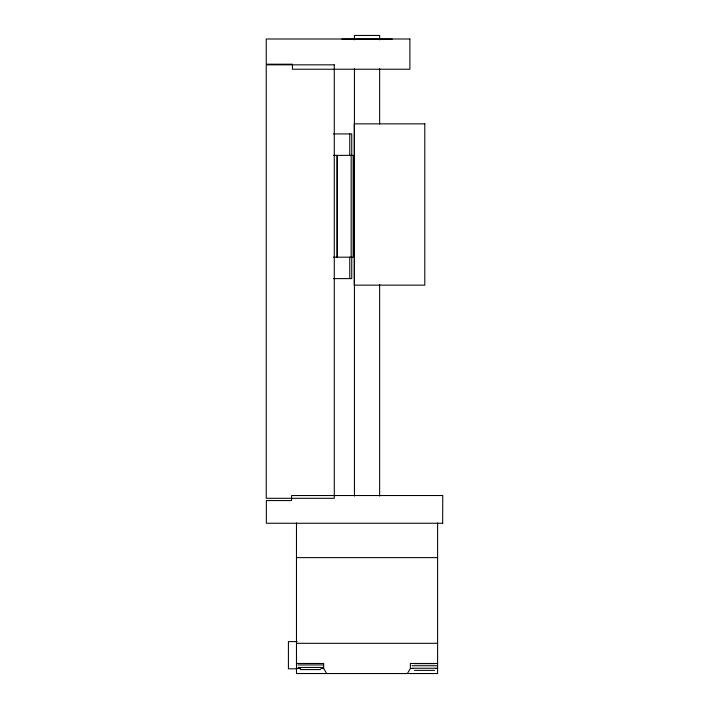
<?xml version="1.0" encoding="UTF-8"?>
<svg xmlns="http://www.w3.org/2000/svg" width="709" height="709" viewBox="0 0 709 709"><rect width="100%" height="100%" fill="white"/><g stroke="black" fill="none" stroke-linecap="round" stroke-linejoin="round"><path stroke-width="1.06" d="M407.365 673.55L410.387 668.507L410.387 663.473L437.604 663.473M341.835 39.128L392.245 39.128M333.39 133.93L351.753 133.93L351.753 155.368M333.39 155.368L353.153 155.368L353.153 257.181L333.39 257.181M333.39 278.61L351.753 278.61L351.753 257.181M442.762 523.251L266.354 523.251L266.354 500.572L291.559 500.572L291.559 495.529L442.762 495.529L442.646 523.251M296.477 557.62L437.604 557.62M297.177 641.601L288.412 641.601L288.412 668.817L297.177 668.817M296.477 643.311L437.604 643.311M296.477 663.473L323.694 663.473L323.694 668.507L326.716 673.55M413.914 663.633L435.158 663.633M297.895 664.936L323.02 664.936M411.973 665.742L437.099 665.742M297.895 667.453L323.02 667.453M411.973 668.259L437.099 668.259M296.477 668.507L300.66 668.507M320.885 668.507L323.694 668.507M410.387 668.507L413.196 668.507M435.512 668.507L437.604 668.507M300.341 669.571L320.574 669.571M414.419 670.377L434.652 670.377M437.604 522.923L437.604 673.55L296.477 673.55L296.477 522.923M379.643 39.881L379.643 35.45L354.438 35.45L354.438 39.881M379.643 68.667L379.643 124.022M379.643 284.566L379.643 496.043M354.438 68.667L354.438 496.043M351.168 155.368L351.168 257.181M349.767 133.93L349.767 155.368M349.767 257.181L349.767 278.61M337.457 155.368L337.457 257.181M336.864 155.368L336.864 257.181M409.882 38.995L266.238 38.995L266.238 64.2L292.445 64.2L292.445 69.234L409.882 69.234L409.882 38.995M334.276 64.838L266.238 64.838L266.238 498.303L334.276 498.303L334.276 64.838M424.797 123.853L354.234 123.853L354.234 285.142L424.797 285.142L424.797 123.853"/></g></svg>
